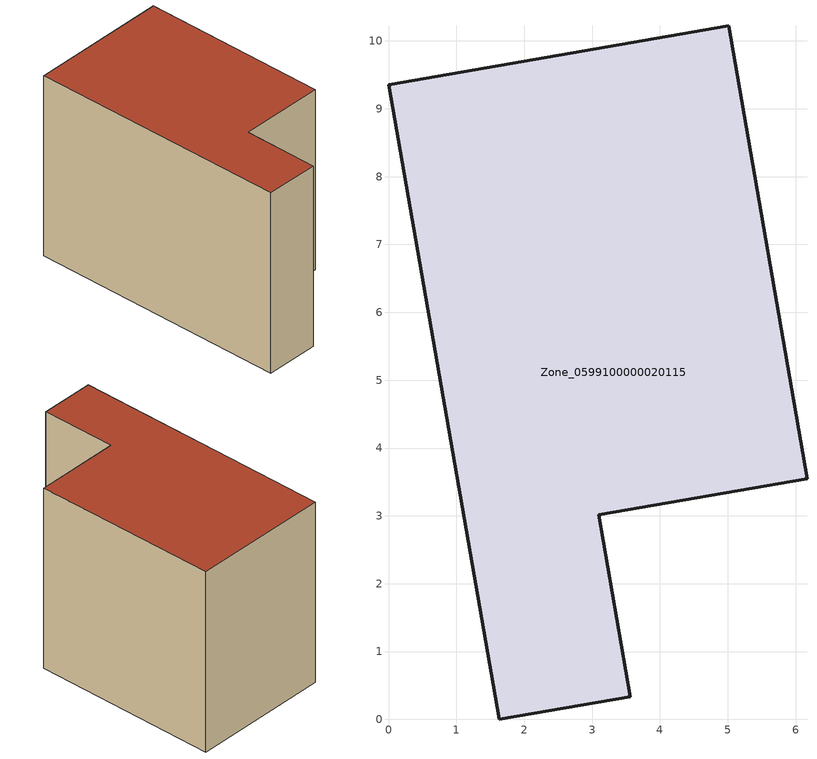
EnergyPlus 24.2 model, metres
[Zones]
Zone_0599100000020115
 floor ground (C_G): 0,9.36 5.02,10.23 6.17,3.54 3.1,3.01 3.56,0.33 1.63,0 z0
 wall outside (C_F): 1.63,0 3.56,0.33 3.1,3.01 6.17,3.54 5.02,10.23 0,9.36 1.63,0 z0:6.83
 roof outside (C_R): 5.02,10.23 0,9.36 1.63,0 3.56,0.33 3.1,3.01 6.17,3.54 z6.83
[BUILDING]
Pand.0599100000020115: North Axis=0; Terrain=City; Loads Convergence Tolerance Value=0.04; Temperature Convergence Tolerance Value=0.4; Solar Distribution=FullExterior; Maximum Number of Warmup Days=25; Minimum Number of Warmup Days=1
[Site:Location]
Rotterdam.The.Hague.AP_ZH_NLD Design_Conditions: Latitude=51.96; Longitude=4.45; Time Zone=1; Elevation=-4.5
[SITE:GROUNDTEMPERATURE:BUILDINGSURFACE]
18, 18, 18, 18, 18, 18, 18, 18, 18, 18, 18, 18
[MATERIAL] Thermal Absorptance=0.9; Solar Absorptance=0.7; Visible Absorptance=0.7
Name | Roughness | Thickness | Conductivity | Density | Specific Heat
G.TI.1946 | MediumSmooth | 0.15 | 1 | 540 | 1210
F.TI.1946 | Rough | 0.3 | 0.857143 | 1920 | 840
R.TI.1946 | MediumRough | 0.2 | 0.1 | 1500 | 1000
[CONSTRUCTION]
C_G: G.TI.1946
C_F: F.TI.1946
C_R: R.TI.1946
[ZONE]
Zone_0599100000020115: Type=1; Multiplier=1; Ceiling Height=Autocalculate; Volume=Autocalculate; Floor Area=autocalculate; Part of Total Floor Area=Yes
[ZONEINFILTRATION:DESIGNFLOWRATE]
Infil_Zone_0599100000020115: Zone or ZoneList or Space or SpaceList=Zone_0599100000020115; Schedule=AlwaysOn; Design Flow Rate Calculation Method=Flow/Area; Flow Rate per Floor Area=0.003; Constant Term Coefficient=1; Temperature Term Coefficient=0; Velocity Term Coefficient=0; Velocity Squared Term Coefficient=0
[HVACTEMPLATE:ZONE:IDEALLOADSAIRSYSTEM]
Zone_0599100000020115: Maximum Heating Supply Air Temperature=50; Minimum Cooling Supply Air Temperature=13; Maximum Heating Supply Air Humidity Ratio=0.0156; Minimum Cooling Supply Air Humidity Ratio=0.0077; Heating Limit=NoLimit; Cooling Limit=NoLimit; Dehumidification Control Type=ConstantSensibleHeatRatio; Cooling Sensible Heat Ratio=0.7; Dehumidification Setpoint=60; Humidification Control Type=None; Humidification Setpoint=30; Outdoor Air Method=None; Outdoor Air Flow Rate per Person=0.00944; Outdoor Air Flow Rate per Zone Floor Area=0; Outdoor Air Flow Rate per Zone=0; Demand Controlled Ventilation Type=None; Outdoor Air Economizer Type=NoEconomizer; Heat Recovery Type=None; Sensible Heat Recovery Effectiveness=0.7; Latent Heat Recovery Effectiveness=0.65
[ZONECONTROL:THERMOSTAT]
ThermostatControl_Zone_0599100000020115: Zone or ZoneList=Zone_0599100000020115; Control Type Schedule=DualSetpointControlType; Control 1=Thermostat_Zone_0599100000020115; Temperature Difference Between Cutout And Setpoint=0
[THERMOSTATSETPOINT:DUALSETPOINT]
Thermostat_Zone_0599100000020115: Heating Setpoint Temperature Schedule=HeatingSetpoint_Zone_0599100000020115; Cooling Setpoint Temperature Schedule=CoolingSetpoint_Zone_0599100000020115
[SCHEDULE:COMPACT]
HeatingSetpoint_Zone_0599100000020115: Through: 12/31, For: AllDays, Until: 24:00, 21
CoolingSetpoint_Zone_0599100000020115: Through: 12/31, For: AllDays, Until: 24:00, 24
DualSetpointControlType: Through: 12/31, For: AllDays, Until: 24:00, 4
AlwaysOn: Through: 12/31, For: AllDays, Until: 24:00, 1
